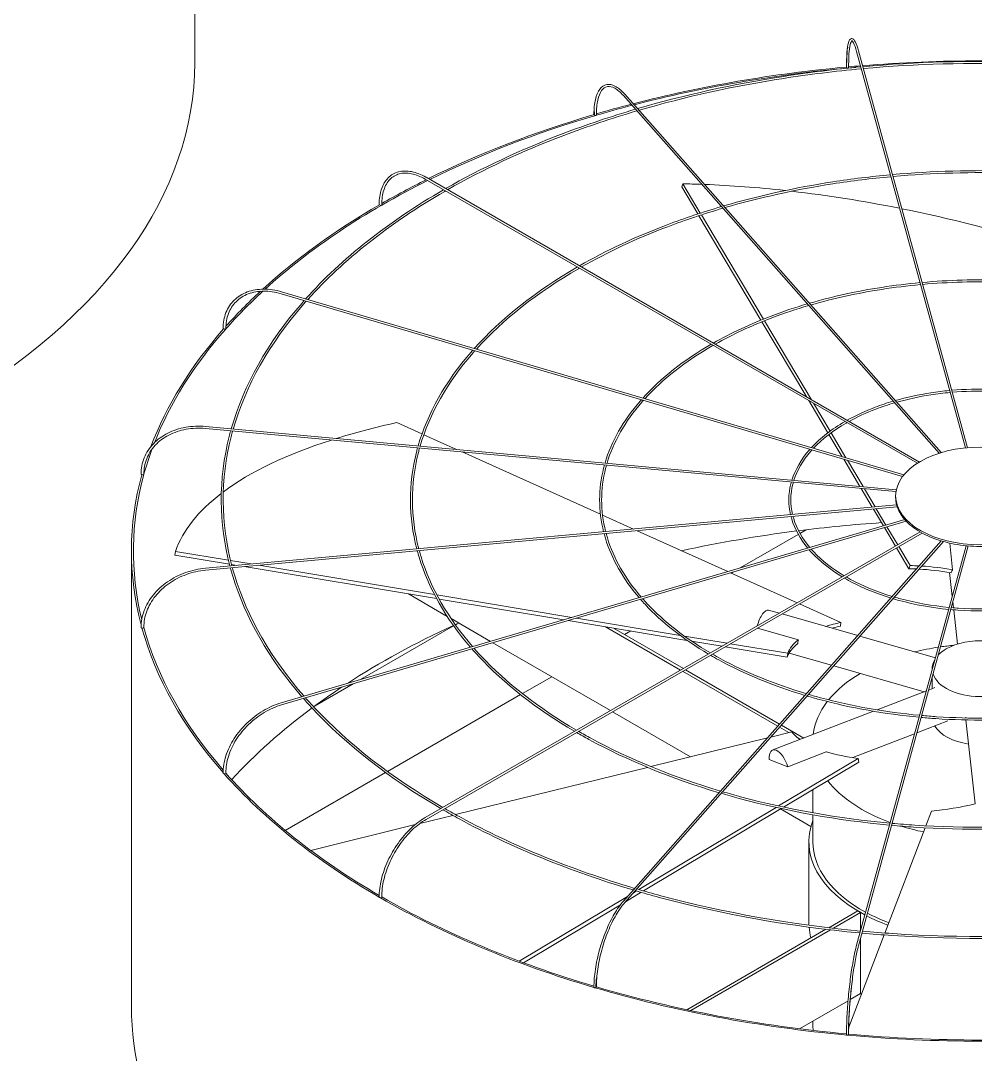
# Model space of a CAD drawing. Header units: millimetres. Extents: x -312439 to 477422, y -331570 to 212570.
# Drawn here: x 398898.2 to 399193, y 92435.9 to 92755.2 of the extents above; entities that cross this region are included whole.
import ezdxf

# ---------------------------------------------------------------- set-up
doc = ezdxf.new("R2010")
doc.units = ezdxf.units.MM

msp = doc.modelspace()

# ---------------------------------------------------------------- linework, layer by layer
at = {"color": 0, "linetype": 'Continuous', "lineweight": 0, "extrusion": (8.40036e-17, 0.816497, 0.57735)}
for p, q in [((398951.919, 92742.164), (398951.919, 92882.904)), ((399190.506, 92623.322), (399156.885, 92745.879)), ((399156.295, 92745.717), (399189.888, 92623.262)), ((399084.287, 92732.075), (399181.786, 92621.597)), ((399084.746, 92732.48), (399182.428, 92621.796)), ((399023.054, 92706.295), (399175.086, 92618.519)), ((399175.677, 92618.885), (399023.36, 92706.825)), ((399102.286, 92703.852), (399102.656, 92704.819)), ((399102.656, 92704.819), (399108.04, 92695.771)), ((399107.249, 92695.512), (399102.286, 92703.852)), ((399126.749, 92662.737), (399107.57, 92694.972)), ((399108.361, 92695.231), (399127.512, 92663.045)), ((399170.507, 92614.408), (398978.576, 92670.869)), ((398978.749, 92671.457), (399170.916, 92614.926)), ((399140.892, 92638.968), (399127.066, 92662.205)), ((399127.829, 92662.512), (399142.332, 92638.137)), ((399147.457, 92627.934), (399141.533, 92637.891)), ((399142.973, 92637.06), (399148.112, 92628.422)), ((399022.097, 92627.571), (399014.339, 92631.063)), ((399168.457, 92609.747), (398955.217, 92629.246)), ((398955.272, 92629.856), (399168.571, 92610.352)), ((399148.427, 92627.894), (399153.008, 92620.195)), ((399032.765, 92622.77), (399022.657, 92627.319)), ((399151.861, 92620.532), (399147.772, 92627.404)), ((399077.194, 92602.774), (399034.48, 92621.998)), ((399157.305, 92611.382), (399152.322, 92619.758)), ((399153.468, 92619.421), (399158.305, 92611.29)), ((399161.142, 92604.934), (399157.692, 92610.731)), ((399158.692, 92610.64), (399162.039, 92605.016)), ((398955.217, 92586.103), (399168.658, 92605.621)), ((399168.355, 92607.913), (399168.355, 92608.413)), ((398955.272, 92585.493), (399168.839, 92605.023)), ((399087.382, 92598.189), (399077.845, 92602.481)), ((399164.559, 92599.192), (399161.489, 92604.35)), ((399162.386, 92604.432), (399165.363, 92599.428)), ((398978.576, 92544.48), (399171.146, 92601.129)), ((398978.749, 92543.893), (399171.606, 92600.626)), ((399165.687, 92598.885), (399169, 92593.317)), ((399023.054, 92509.055), (399175.907, 92597.305)), ((399023.36, 92508.524), (399176.527, 92596.955)), ((399116.54, 92585.066), (399088.518, 92597.678)), ((399120.305, 92586.173), (399138.278, 92596.55)), ((399138.809, 92596.856), (399140.737, 92597.97)), ((399168.296, 92592.91), (399164.882, 92598.648)), ((399182.463, 92594.52), (399084.287, 92483.275)), ((399183.114, 92594.331), (399084.746, 92482.869)), ((399156.295, 92469.633), (399190.148, 92593.038)), ((399156.885, 92469.47), (399190.768, 92592.982)), ((399169.313, 92592.79), (399172.81, 92586.912)), ((399185.963, 92585.637), (399185.051, 92593.846)), ((398932.364, 92450.662), (398932.364, 92591.402)), ((398945.769, 92590.144), (398945.933, 92591.289)), ((398962.624, 92587.338), (398945.769, 92590.144)), ((398945.933, 92591.289), (398962.32, 92588.561)), ((399172.44, 92585.945), (399168.609, 92592.384)), ((398962.977, 92588.452), (398969.332, 92587.394)), ((398964.786, 92586.978), (398963.285, 92587.228)), ((399026.602, 92576.687), (398967.17, 92586.581)), ((398971.716, 92586.997), (399025.92, 92577.973)), ((399172.44, 92585.945), (399172.81, 92586.912)), ((399137.988, 92575.412), (399117.398, 92584.68)), ((399117.578, 92584.599), (399118.05, 92584.872)), ((399185.02, 92584.766), (399185.844, 92577.349)), ((399029.866, 92571.224), (399017.892, 92578.137)), ((399026.676, 92577.847), (399068.392, 92570.902)), ((399065.846, 92570.153), (399027.37, 92576.559)), ((399151.461, 92569.349), (399138.677, 92575.103)), ((399186.028, 92575.702), (399186.232, 92573.861)), ((399043.239, 92563.503), (399031.057, 92570.536)), ((399069.778, 92570.671), (399101.807, 92565.338)), ((399129.11, 92573.174), (399132.456, 92572.218)), ((399133.275, 92571.984), (399156.675, 92565.299)), ((399186.301, 92573.241), (399187.476, 92562.675)), ((399003.119, 92551.7), (399031.866, 92568.298)), ((399032.399, 92568.605), (399032.966, 92568.932)), ((399103.926, 92563.813), (399067.232, 92569.922)), ((399078.748, 92568.005), (399101.953, 92554.607)), ((399102.819, 92555.107), (399081.182, 92567.6)), ((399125.707, 92567.614), (399138.329, 92564.008)), ((399151.296, 92568.204), (399151.461, 92569.349)), ((399084.658, 92565.593), (399086.578, 92566.701)), ((399103.15, 92565.115), (399116.347, 92562.918)), ((399157.327, 92565.113), (399180.659, 92558.447)), ((399080.3, 92542.106), (399043.972, 92563.08)), ((399114.771, 92562.008), (399105.35, 92563.576)), ((399134.882, 92558.659), (399115.722, 92561.849)), ((399117.298, 92562.759), (399135.046, 92559.805)), ((399134.882, 92558.659), (399135.046, 92559.805)), ((399135.447, 92559.866), (399148.571, 92556.117)), ((399102.566, 92554.254), (399131.953, 92537.287)), ((399132.538, 92537.949), (399103.432, 92554.754)), ((399149.224, 92555.93), (399177.179, 92547.944)), ((399179.614, 92555.066), (399179.614, 92554.637)), ((399053.102, 92547.374), (399062.139, 92552.591)), ((399179.614, 92552.322), (399179.614, 92548.881)), ((398988.874, 92543.476), (399000.864, 92550.398)), ((399162.62, 92542.344), (399177.848, 92548.202)), ((399178.558, 92548.475), (399180.503, 92549.223)), ((399011.438, 92523.319), (399052.531, 92547.044)), ((399105.014, 92527.837), (399080.912, 92541.752)), ((399130.396, 92529.949), (399161.493, 92541.91)), ((399174.926, 92535.233), (399184.472, 92538.905)), ((399190.015, 92539.841), (399189.988, 92540.084)), ((399192.963, 92513.327), (399190.083, 92539.227)), ((399136.304, 92535.544), (399129.824, 92533.948)), ((399132.495, 92536.974), (399135.37, 92535.314)), ((399139.998, 92533.642), (399133.079, 92537.637)), ((399128.78, 92533.691), (399092.764, 92524.819)), ((399138.005, 92533.793), (399138.958, 92533.242)), ((399155.099, 92527.606), (399174.216, 92534.959)), ((399135.023, 92524.787), (399146.955, 92529.377)), ((399129.326, 92527.056), (399135.023, 92524.787)), ((399132.234, 92512.649), (399156.825, 92527.369)), ((399157.031, 92526.237), (399133.774, 92512.316)), ((399157.031, 92526.237), (399156.825, 92527.369)), ((398979.885, 92505.102), (399010.858, 92522.984)), ((399091.759, 92524.572), (399032.49, 92509.973)), ((399142.79, 92510.556), (399142.79, 92517.713)), ((399031.617, 92509.758), (399021.424, 92507.247)), ((399089.091, 92486.825), (399131.468, 92512.19)), ((399133.003, 92511.855), (399090.505, 92486.416)), ((399142.204, 92506.365), (399132.852, 92511.764)), ((399142.79, 92501.624), (399142.79, 92509.934)), ((399179.432, 92511.063), (399177.693, 92506.525)), ((399019.978, 92506.891), (398987.718, 92498.944)), ((399177.463, 92505.924), (399165.008, 92473.416)), ((399141.565, 92476.621), (399141.565, 92501.624)), ((399052.148, 92464.711), (399085.548, 92484.704)), ((399089.786, 92485.986), (399084.933, 92483.081)), ((399087.28, 92485.741), (399088.375, 92486.396)), ((399083.359, 92482.139), (399053.44, 92464.23)), ((399156.665, 92480.228), (399147.723, 92475.065)), ((399149.165, 92474.898), (399157.531, 92479.728)), ((399157.531, 92479.728), (399156.665, 92480.228)), ((399157.531, 92479.728), (399157.531, 92474.139)), ((399146.837, 92474.554), (399103.851, 92449.736)), ((399105.119, 92449.468), (399148.275, 92474.384)), ((399164.779, 92472.819), (399153.857, 92444.312)), ((399157.531, 92471.824), (399157.531, 92454.725)), ((399153.662, 92452.491), (399138.692, 92443.848)), ((399157.531, 92454.725), (399154.327, 92452.875)), ((399142.79, 92445.227), (399142.79, 92446.214)), ((399153.179, 92442.542), (399153.077, 92442.274))]:
    msp.add_line(p, q, dxfattribs=at)
at = {"color": 0, "linetype": 'Continuous', "lineweight": 0}
for centre, major_axis, ratio, start_param, end_param in [((398689.693, 92882.904), (-262.225, 0), 0.5773503, 2.0421116, 2.6702774), ((399194.589, 92591.402), (-262.225, 0), 0.5773503, 4.5737285, 4.8518651), ((398689.693, 92742.164), (262.225, 0), 0.5773503, 5.4977871, 6.2831853), ((399194.589, 92591.402), (-262.225, 0), 0.5773503, 4.8709744, 5.1337903), ((399194.589, 92591.402), (-261.613, 0), 0.5773503, 4.8702538, 5.1336735), ((399153.484, 92740.909), (0.306, 0), 0.5773503, 3.1415927, 3.7072911), ((399153.532, 92740.735), (0.306, 0.001), 0.5647458, 3.2969897, 4.867786), ((399153.532, 92740.735), (0.306, 0.001), 0.5647458, 4.867786, 6.2831853), ((399194.589, 92591.402), (-261.613, 0), 0.5773503, 4.8601846, 4.8693633), ((399194.589, 92591.402), (-262.225, 0), 0.5773503, 4.8542575, 4.8684283), ((399194.589, 92591.402), (-261.613, 0), 0.5773503, 5.1364588, 5.1836819), ((399194.589, 92591.402), (-262.225, 0), 0.5773503, 5.1365691, 5.1818933), ((399194.589, 92591.402), (-262.225, 0), 0.5773503, 5.1849758, 5.420347), ((399194.589, 92591.402), (-261.613, 0), 0.5773503, 5.183912, 5.4201653), ((399075.503, 92726.28), (0.306, 0), 0.5773503, 3.1415927, 4.134446), ((399075.642, 92726.123), (0.306, 0.003), 0.5659728, 3.6079382, 5.1787345), ((399075.642, 92726.123), (0.306, 0.003), 0.5659728, 5.1787345, 6.2831853), ((399194.589, 92591.402), (-261.613, 0), 0.5773503, 5.4234857, 5.718128), ((399194.589, 92591.402), (-262.225, 0), 0.5773503, 5.4236595, 5.4949761), ((399194.96, 92549.686), (-236.033, 90.421), 0.5343599, 5.2814302, 5.3074736), ((399194.96, 92549.686), (-236.033, 90.421), 0.5343599, 5.1688261, 5.2776752), ((399194.96, 92549.686), (-236.033, 90.421), 0.5343599, 5.0198116, 5.1604272), ((399194.589, 92591.402), (-262.225, 0), 0.5773503, 5.4989549, 5.7196003), ((399009.168, 92698.455), (0.306, 0), 0.5773503, 3.1415927, 4.450555), ((399009.385, 92698.33), (0.306, 0.004), 0.5683066, 3.9193388, 5.4901351), ((399009.385, 92698.33), (0.306, 0.004), 0.5683066, 5.4901351, 6.2831853), ((399194.96, 92549.686), (-236.033, 90.421), 0.5343599, 4.8289255, 5.0170065), ((399194.589, 92591.402), (-261.613, 0), 0.5773503, 5.7230202, 5.8115447), ((399194.589, 92591.402), (-262.225, 0), 0.5773503, 5.7247725, 5.8068149), ((399194.589, 92591.402), (-262.225, 0), 0.5773503, 5.8129334, 6.0685314), ((399194.589, 92591.402), (-261.613, 0), 0.5773503, 5.8119417, 6.0598961), ((398960.973, 92660.157), (0.306, 0), 0.5773503, 3.1415927, 4.7647143), ((398961.246, 92660.076), (0.306, 0.005), 0.5715189, 4.2314546, 5.8022509), ((398961.246, 92660.076), (0.306, 0.005), 0.5715189, 5.8022509, 6.2831853), ((399194.754, 92549.864), (-250.189, 35.961), 0.3284711, 5.5638228, 5.6785471), ((399194.754, 92549.864), (-250.189, 35.961), 0.3284711, 5.6885713, 5.965771), ((399194.589, 92591.402), (-261.613, 0), 0.5773503, 6.0736106, 6.1250005), ((399194.589, 92591.402), (-262.225, 0), 0.5773503, 6.126925, 6.4343205), ((399194.589, 92591.402), (-261.613, 0), 0.5773503, 6.1262297, 6.4235661), ((398935.636, 92615.134), (0.306, 0), 0.5773503, 3.1415927, 5.0788735), ((398935.938, 92615.107), (0.306, 0.006), 0.5752952, 4.5444916, 6.1152879), ((398935.938, 92615.107), (0.306, 0.006), 0.5752952, 6.1152879, 6.2831853), ((399194.754, 92549.864), (-250.189, 35.961), 0.3284711, 5.9728515, 6.2156373), ((399194.481, 92607.913), (-26.126, 0), 0.5773503, 0, 0.1535113), ((399194.481, 92607.913), (-26.126, 0), 0.5773503, 0.160648, 0.4676706), ((399194.589, 92450.162), (-261.613, 0), 0.5773503, 4.8296672, 4.9289778), ((399194.481, 92607.913), (-26.126, 0), 0.5773503, 0.4748072, 0.7818298), ((399194.589, 92450.162), (-261.613, 0), 0.5773503, 4.9315023, 5.0730373), ((399194.481, 92607.913), (-26.126, 0), 0.5773503, 0.7889665, 1.0959891), ((399194.481, 92607.913), (-26.126, 0), 0.5773503, 1.1031258, 1.4101484), ((399194.481, 92607.913), (-26.126, 0), 0.5773503, 1.417285, 1.7243076), ((399194.96, 92549.686), (56.639, -21.698), 0.5343599, 2.113134, 2.1658809), ((399194.96, 92549.686), (56.639, -21.698), 0.5343599, 1.92896, 2.0989228), ((399194.589, 92548.719), (-56.639, 21.698), 0.5343599, 5.2632147, 5.3074736), ((399194.589, 92548.719), (-56.639, 21.698), 0.5343599, 5.0728277, 5.2488944), ((399127.591, 92567.859), (1.518, 5.315), 0.3621096, 0, 1.5955332), ((398935.636, 92567.795), (0.306, 0), 0.5773503, 3.1415927, 5.3930328), ((399194.589, 92591.402), (-262.225, 0), 0.5773503, 0.15775, 0.4689102), ((398935.938, 92567.823), (0.306, 0.006), 0.5792658, 4.8585762, 6.2831853), ((399194.589, 92591.402), (-261.613, 0), 0.5773503, 0.1573017, 0.4645126), ((399194.589, 92450.162), (-261.613, 0), 0.5773503, 5.3840325, 5.5566031), ((399194.589, 92450.162), (-261.613, 0), 0.5773503, 5.3759613, 5.381266), ((399194.754, 92549.864), (-60.036, 8.629), 0.3284711, 5.5638228, 5.6832782), ((399194.589, 92548.719), (-60.036, 8.629), 0.3284711, 5.5638228, 5.6281345), ((399194.754, 92549.864), (-60.036, 8.629), 0.3284711, 5.9787164, 6.2156373), ((399194.589, 92555.066), (-14.976, 0), 0.5773503, 3.6916997, 5.4977871), ((399194.589, 92548.719), (-60.036, 8.629), 0.3284711, 5.9809914, 6.2156373), ((399194.589, 92532.754), (-51.8, 0), 0.5773503, 4.9668384, 5.1151413), ((399194.589, 92555.066), (-14.976, 0), 0.5773503, 5.4977871, 5.7722245), ((399194.589, 92532.754), (-51.8, 0), 0.5773503, 4.8725497, 4.9536635), ((399194.589, 92555.066), (-14.976, 0), 0.5773503, 5.9253681, 6.3268432), ((399194.589, 92532.754), (-51.8, 0), 0.5773503, 5.5125312, 5.8454489), ((399194.589, 92555.066), (-14.976, 0), 0.5773503, 0.1968015, 2.9056449), ((399194.589, 92450.162), (-261.613, 0), 0.5773503, 5.5668053, 5.6187776), ((399194.589, 92532.754), (-51.8, 0), 0.5773503, 5.864801, 6.2160224), ((399194.589, 92450.162), (-261.613, 0), 0.5773503, 5.6218563, 5.7966666), ((399194.384, 92549.85), (-59.674, -10.853), 0.3443205, 0.1772511, 0.3142745), ((399194.589, 92540.159), (-14.976, 0), 0.5773503, 0.3310244, 1.3226651), ((399132.38, 92524.79), (-1.984, 5.159), 0.4527097, 4.5393785, 7.2340672), ((399194.384, 92549.85), (-59.674, -10.853), 0.3443205, 0.5921448, 0.8290657), ((398960.973, 92522.772), (0.306, 0), 0.5773503, 3.1415927, 5.7071921), ((399194.589, 92591.402), (-262.225, 0), 0.5773503, 0.4717795, 0.7837457), ((398961.246, 92522.853), (0.306, 0.005), 0.5830421, 5.1737369, 6.2831853), ((399194.589, 92591.402), (-261.613, 0), 0.5773503, 0.4715588, 0.781436), ((399194.589, 92532.754), (-51.8, 0), 0.5773503, 0.4237953, 1.0021877), ((399194.219, 92549.658), (-56.425, -22.248), 0.5660586, 1.0925617, 1.3294826), ((399194.589, 92501.624), (-53.025, 0), 0.5773503, 6.0678252, 7.1147249), ((399194.589, 92532.754), (-51.8, 0), 0.5773503, 1.0153625, 1.0203014), ((399194.589, 92532.754), (-51.8, 0), 0.5773503, 1.0757224, 1.2236785), ((399194.589, 92501.624), (51.8, 0), 0.5773503, 3.1415927, 3.9574848), ((399009.168, 92484.474), (0.306, 0), 0.5773503, 3.1415927, 6.0213513), ((399194.589, 92591.402), (-262.225, 0), 0.5773503, 0.7858257, 1.0981183), ((399009.385, 92484.599), (0.306, 0.004), 0.5862544, 5.4898935, 6.2831853), ((399194.589, 92591.402), (-261.613, 0), 0.5773503, 0.7858227, 1.096892), ((399194.589, 92501.624), (-53.025, 0), 0.5773503, 0.8456372, 1.0001122), ((399194.589, 92501.624), (51.8, 0), 0.5773503, 3.9720631, 4.1329788), ((399194.589, 92476.621), (53.025, 0), 0.5773503, 3.1415927, 3.1671433), ((399194.589, 92476.621), (53.025, 0), 0.5773503, 3.1875095, 3.2970925), ((399075.503, 92456.649), (-0.306, 0), 0.5773503, 0, 3.1415927), ((399194.589, 92591.402), (-262.225, 0), 0.5773503, 1.0998851, 1.4125333), ((399075.642, 92456.806), (-0.306, -0.003), 0.5885883, 2.6652649, 3.1415927), ((399194.589, 92591.402), (-261.613, 0), 0.5773503, 1.1000981, 1.4118355), ((399194.589, 92476.621), (53.025, 0), 0.5773503, 3.9385413, 3.9453811), ((399194.589, 92450.662), (262.225, 0), 0.5773503, 3.1415927, 5.4977871), ((399194.589, 92445.227), (51.8, 0), 0.5773503, 3.1415927, 3.2048035), ((399153.484, 92442.02), (-0.306, 0), 0.5773503, 0, 3.1415927), ((399194.589, 92591.402), (-262.225, 0), 0.5773503, 1.4139544, 1.727034), ((399153.532, 92442.195), (-0.306, -0.001), 0.5898153, 2.9827557, 3.1415927), ((399194.589, 92591.402), (-261.613, 0), 0.5773503, 1.41439, 1.726367)]:
    msp.add_ellipse(centre, major_axis=major_axis, ratio=ratio, start_param=start_param, end_param=end_param, dxfattribs=at)
msp.add_ellipse((399194.481, 92608.413), major_axis=(26.126, 0), ratio=0.5773503, dxfattribs=at)
for points, knots in [([(399153.178, 92740.909), (399153.178, 92742.613), (399153.229, 92744.13), (399153.432, 92746.648), (399153.582, 92747.647), (399153.983, 92749.069), (399154.209, 92749.585), (399154.994, 92749.7), (399155.243, 92749.552), (399155.794, 92748.967), (399156.101, 92748.312), (399156.581, 92746.931), (399156.733, 92746.433), (399156.885, 92745.879)], [4.712389, 4.712389, 4.712389, 4.712389, 5.0265482, 5.0265482, 5.3407075, 5.3407075, 5.6548668, 5.6548668, 5.8236028, 5.8236028, 6.1377621, 6.1377621, 6.2831853, 6.2831853, 6.2831853, 6.2831853]), ([(399156.295, 92745.717), (399155.976, 92746.877), (399155.657, 92747.769), (399155.101, 92748.85), (399154.852, 92748.999), (399154.825, 92748.999), (399154.62, 92748.851), (399154.268, 92747.686), (399154.124, 92746.836), (399153.913, 92744.592), (399153.851, 92743.162), (399153.838, 92741.274), (399153.837, 92741.007), (399153.838, 92740.735)], [0, 0, 0, 0, 0.3152669, 0.3152669, 0.6094726, 0.6094726, 0.9267406, 0.9267406, 1.2208373, 1.2208373, 1.5356304, 1.5356304, 1.5863402, 1.5863402, 1.5863402, 1.5863402]), ([(399153.56, 92747.045), (399153.551, 92746.984), (399153.542, 92746.923), (399153.39, 92745.836), (399153.295, 92744.532), (399153.232, 92742.295), (399153.223, 92741.534), (399153.226, 92740.734)], [1.10131175, 1.10131175, 1.10131175, 1.10131175, 1.12076762, 1.12076762, 1.43803566, 1.43803566, 1.5863026, 1.5863026, 1.5863026, 1.5863026]), ([(399230.738, 92740.999), (399223.244, 92741.677), (399215.692, 92742.144), (399191.464, 92742.96), (399174.706, 92742.49), (399158.224, 92740.999)], [5.342386, 5.342386, 5.342386, 5.342386, 5.43953692, 5.43953692, 5.65318828, 5.65318828, 5.65318828, 5.65318828]), ([(399157.604, 92740.942), (399149.598, 92740.205), (399141.657, 92739.228), (399118.23, 92735.603), (399103.068, 92732.255), (399088.661, 92728.043)], [5.65586592, 5.65586592, 5.65586592, 5.65586592, 5.75969853, 5.75969853, 5.96646224, 5.96646224, 5.96646224, 5.96646224]), ([(399157.769, 92740.342), (399149.692, 92739.601), (399141.682, 92738.615), (399118.361, 92734.997), (399103.365, 92731.69), (399089.109, 92727.536)], [5.65539644, 5.65539644, 5.65539644, 5.65539644, 5.76029586, 5.76029586, 5.96514032, 5.96514032, 5.96514032, 5.96514032]), ([(399230.574, 92740.399), (399223.056, 92741.077), (399215.48, 92741.543), (399191.361, 92742.342), (399174.739, 92741.873), (399158.389, 92740.399)], [5.34285963, 5.34285963, 5.34285963, 5.34285963, 5.44045758, 5.44045758, 5.65271466, 5.65271466, 5.65271466, 5.65271466]), ([(399075.197, 92726.28), (399075.197, 92727.996), (399075.347, 92729.545), (399075.944, 92732.171), (399076.388, 92733.249), (399077.569, 92734.834), (399078.318, 92735.339), (399079.958, 92735.624), (399080.818, 92735.451), (399082.631, 92734.53), (399083.596, 92733.744), (399084.62, 92732.622), (399084.683, 92732.552), (399084.746, 92732.48)], [4.712389, 4.712389, 4.712389, 4.712389, 5.0265482, 5.0265482, 5.3407075, 5.3407075, 5.6548668, 5.6548668, 5.9484515, 5.9484515, 6.2626108, 6.2626108, 6.2831853, 6.2831853, 6.2831853, 6.2831853]), ([(399084.287, 92732.075), (399083.372, 92733.111), (399082.464, 92733.877), (399080.781, 92734.799), (399080.016, 92734.955), (399078.674, 92734.72), (399078.077, 92734.326), (399077.05, 92732.927), (399076.633, 92731.922), (399076.081, 92729.419), (399075.941, 92727.929), (399075.947, 92726.222), (399075.948, 92726.174), (399075.948, 92726.126)], [0, 0, 0, 0, 0.3146448, 0.3146448, 0.6289116, 0.6289116, 0.9461796, 0.9461796, 1.2634477, 1.2634477, 1.5772832, 1.5772832, 1.5863402, 1.5863402, 1.5863402, 1.5863402]), ([(399088.013, 92727.853), (399080.339, 92725.593), (399072.881, 92723.088), (399052.649, 92715.4), (399040.472, 92709.692), (399029.395, 92703.341)], [5.96956861, 5.96956861, 5.96956861, 5.96956861, 6.07987049, 6.07987049, 6.27966483, 6.27966483, 6.27966483, 6.27966483]), ([(399088.46, 92727.346), (399080.687, 92725.064), (399073.135, 92722.53), (399052.985, 92714.869), (399040.959, 92709.241), (399030.009, 92702.987)], [5.96825255, 5.96825255, 5.96825255, 5.96825255, 6.08012371, 6.08012371, 6.27780239, 6.27780239, 6.27780239, 6.27780239]), ([(399075.345, 92727.135), (399075.339, 92726.931), (399075.336, 92726.724), (399075.334, 92726.385), (399075.335, 92726.254), (399075.336, 92726.122)], [7.805980691, 7.805980691, 7.805980691, 7.805980691, 7.845140151, 7.845140151, 7.869416781, 7.869416781, 7.869416781, 7.869416781]), ([(399008.862, 92698.455), (399008.862, 92700.18), (399009.098, 92701.776), (399010.032, 92704.555), (399010.73, 92705.738), (399012.529, 92707.559), (399013.627, 92708.195), (399016.095, 92708.846), (399017.462, 92708.863), (399020.327, 92708.294), (399021.826, 92707.706), (399023.333, 92706.841), (399023.347, 92706.833), (399023.36, 92706.825)], [0, 0, 0, 0, 0.3141593, 0.3141593, 0.6283185, 0.6283185, 0.9411039, 0.9411039, 1.2538555, 1.2538555, 1.5680148, 1.5680148, 1.5707963, 1.5707963, 1.5707963, 1.5707963]), ([(399023.054, 92706.295), (399021.616, 92707.125), (399020.184, 92707.686), (399017.485, 92708.221), (399016.218, 92708.196), (399013.967, 92707.582), (399012.98, 92706.995), (399011.358, 92705.301), (399010.722, 92704.193), (399009.877, 92701.545), (399009.669, 92700.008), (399009.691, 92698.334)], [4.712389, 4.712389, 4.712389, 4.712389, 5.029657, 5.029657, 5.3469251, 5.3469251, 5.6641931, 5.6641931, 5.9814611, 5.9814611, 6.2987292, 6.2987292, 6.2987292, 6.2987292]), ([(399166.747, 92707.614), (399160.762, 92707.062), (399154.826, 92706.332), (399137.31, 92703.622), (399125.972, 92701.122), (399115.194, 92697.979)], [5.65618024, 5.65618024, 5.65618024, 5.65618024, 5.75959703, 5.75959703, 5.96555925, 5.96555925, 5.96555925, 5.96555925]), ([(399221.596, 92707.671), (399216.012, 92708.174), (399210.386, 92708.522), (399192.269, 92709.133), (399179.715, 92708.784), (399167.367, 92707.671)], [5.34296141, 5.34296141, 5.34296141, 5.34296141, 5.43938168, 5.43938168, 5.65261288, 5.65261288, 5.65261288, 5.65261288]), ([(399221.431, 92707.071), (399215.824, 92707.574), (399210.174, 92707.92), (399192.166, 92708.515), (399179.748, 92708.167), (399167.531, 92707.071)], [5.34359392, 5.34359392, 5.34359392, 5.34359392, 5.44060854, 5.44060854, 5.65198037, 5.65198037, 5.65198037, 5.65198037]), ([(399166.912, 92707.014), (399160.856, 92706.458), (399154.851, 92705.719), (399137.441, 92703.017), (399126.268, 92700.557), (399115.642, 92697.471)], [5.6555551, 5.6555551, 5.6555551, 5.6555551, 5.760393, 5.760393, 5.9637948, 5.9637948, 5.9637948, 5.9637948]), ([(399114.545, 92697.788), (399108.795, 92696.094), (399103.206, 92694.216), (399088.085, 92688.471), (399078.995, 92684.216), (399070.718, 92679.483)], [5.96969757, 5.96969757, 5.96969757, 5.96969757, 6.07982614, 6.07982614, 6.27841616, 6.27841616, 6.27841616, 6.27841616]), ([(399114.993, 92697.282), (399109.142, 92695.565), (399103.46, 92693.659), (399088.421, 92687.941), (399079.481, 92683.765), (399071.333, 92679.128)], [5.96794353, 5.96794353, 5.96794353, 5.96794353, 6.08016355, 6.08016355, 6.27592849, 6.27592849, 6.27592849, 6.27592849]), ([(399175.887, 92674.298), (399171.924, 92673.931), (399167.993, 92673.446), (399156.387, 92671.652), (399148.869, 92669.999), (399141.719, 92667.923)], [5.65683386, 5.65683386, 5.65683386, 5.65683386, 5.75939254, 5.75939254, 5.96383461, 5.96383461, 5.96383461, 5.96383461]), ([(399176.052, 92673.698), (399172.018, 92673.326), (399168.019, 92672.833), (399156.518, 92671.047), (399149.166, 92669.434), (399142.167, 92667.415)], [5.65589869, 5.65589869, 5.65589869, 5.65589869, 5.76058509, 5.76058509, 5.96118261, 5.96118261, 5.96118261, 5.96118261]), ([(399212.456, 92674.354), (399208.782, 92674.683), (399205.082, 92674.91), (399193.072, 92675.318), (399184.722, 92675.089), (399176.507, 92674.354)], [5.34408303, 5.34408303, 5.34408303, 5.34408303, 5.43906993, 5.43906993, 5.65149126, 5.65149126, 5.65149126, 5.65149126]), ([(399212.291, 92673.754), (399208.594, 92674.082), (399204.87, 92674.309), (399192.969, 92674.7), (399184.755, 92674.472), (399176.671, 92673.754)], [5.34503474, 5.34503474, 5.34503474, 5.34503474, 5.44090812, 5.44090812, 5.65053954, 5.65053954, 5.65053954, 5.65053954]), ([(398960.667, 92660.157), (398960.667, 92661.889), (398960.967, 92663.539), (398962.142, 92666.509), (398963.018, 92667.828), (398965.259, 92669.995), (398966.623, 92670.842), (398969.694, 92671.984), (398971.401, 92672.278), (398974.99, 92672.29), (398976.871, 92672.009), (398978.749, 92671.457)], [4.712389, 4.712389, 4.712389, 4.712389, 5.0265482, 5.0265482, 5.3407075, 5.3407075, 5.6548668, 5.6548668, 5.969026, 5.969026, 6.2831853, 6.2831853, 6.2831853, 6.2831853]), ([(398978.576, 92670.869), (398976.76, 92671.404), (398974.948, 92671.67), (398971.513, 92671.647), (398969.892, 92671.358), (398966.999, 92670.257), (398965.729, 92669.448), (398963.654, 92667.389), (398962.85, 92666.141), (398961.785, 92663.317), (398961.524, 92661.743), (398961.552, 92660.082)], [0, 0, 0, 0, 0.317268, 0.317268, 0.6345361, 0.6345361, 0.9518041, 0.9518041, 1.2690722, 1.2690722, 1.5863402, 1.5863402, 1.5863402, 1.5863402]), ([(398985.717, 92668.769), (398985.492, 92668.514), (398985.268, 92668.258), (398974.428, 92655.789), (398967.03, 92642.634), (398963.195, 92629.132)], [0.31387846, 0.31387846, 0.31387846, 0.31387846, 0.32022171, 0.32022171, 0.6228537, 0.6228537, 0.6228537, 0.6228537]), ([(398986.366, 92668.578), (398986.093, 92668.27), (398985.823, 92667.962), (398974.991, 92655.516), (398967.637, 92642.461), (398963.815, 92629.075)], [0.31209175, 0.31209175, 0.31209175, 0.31209175, 0.31977769, 0.31977769, 0.62202139, 0.62202139, 0.62202139, 0.62202139]), ([(399141.07, 92667.733), (399137.245, 92666.605), (399133.528, 92665.356), (399123.517, 92661.553), (399117.51, 92658.748), (399112.032, 92655.63)], [5.97003164, 5.97003164, 5.97003164, 5.97003164, 6.07973571, 6.07973571, 6.27604568, 6.27604568, 6.27604568, 6.27604568]), ([(399141.517, 92667.226), (399137.593, 92666.076), (399133.781, 92664.798), (399123.853, 92661.023), (399117.997, 92658.297), (399112.648, 92655.275)], [5.96740299, 5.96740299, 5.96740299, 5.96740299, 6.08024114, 6.08024114, 6.27230164, 6.27230164, 6.27230164, 6.27230164]), ([(399037.783, 92653.452), (399037.606, 92653.253), (399037.431, 92653.053), (399029.337, 92643.74), (399023.801, 92633.929), (399020.905, 92623.855)], [0.31368489, 0.31368489, 0.31368489, 0.31368489, 0.32029533, 0.32029533, 0.62093354, 0.62093354, 0.62093354, 0.62093354]), ([(399038.432, 92653.261), (399038.208, 92653.009), (399037.986, 92652.757), (399029.9, 92643.468), (399024.409, 92633.755), (399021.526, 92623.798)], [0.31130083, 0.31130083, 0.31130083, 0.31130083, 0.31970361, 0.31970361, 0.61980435, 0.61980435, 0.61980435, 0.61980435]), ([(399185.027, 92640.981), (399183.087, 92640.799), (399181.162, 92640.561), (399175.464, 92639.682), (399171.767, 92638.877), (399168.245, 92637.867)], [5.65878241, 5.65878241, 5.65878241, 5.65878241, 5.75876753, 5.75876753, 5.95869527, 5.95869527, 5.95869527, 5.95869527]), ([(399185.191, 92640.381), (399183.181, 92640.195), (399181.187, 92639.948), (399175.595, 92639.077), (399172.064, 92638.311), (399168.694, 92637.358)], [5.65692719, 5.65692719, 5.65692719, 5.65692719, 5.76114351, 5.76114351, 5.95335964, 5.95335964, 5.95335964, 5.95335964]), ([(399203.316, 92641.037), (399201.553, 92641.191), (399199.778, 92641.299), (399193.876, 92641.503), (399189.729, 92641.394), (399185.647, 92641.037)], [5.34742678, 5.34742678, 5.34742678, 5.34742678, 5.43812478, 5.43812478, 5.64814751, 5.64814751, 5.64814751, 5.64814751]), ([(399203.151, 92640.436), (399201.365, 92640.591), (399199.566, 92640.697), (399193.774, 92640.885), (399189.762, 92640.777), (399185.811, 92640.436)], [5.34934775, 5.34934775, 5.34934775, 5.34934775, 5.44178794, 5.44178794, 5.64622654, 5.64622654, 5.64622654, 5.64622654]), ([(399089.84, 92638.138), (399089.716, 92637.997), (399089.592, 92637.856), (399084.243, 92631.7), (399080.569, 92625.228), (399078.614, 92618.578)], [0.31344956, 0.31344956, 0.31344956, 0.31344956, 0.32044212, 0.32044212, 0.61727915, 0.61727915, 0.61727915, 0.61727915]), ([(399090.49, 92637.947), (399090.317, 92637.754), (399090.147, 92637.56), (399084.807, 92631.428), (399081.177, 92625.054), (399079.236, 92618.521)], [0.30986952, 0.30986952, 0.30986952, 0.30986952, 0.31955549, 0.31955549, 0.6155298, 0.6155298, 0.6155298, 0.6155298]), ([(399167.595, 92637.677), (399165.696, 92637.116), (399163.85, 92636.495), (399158.95, 92634.635), (399156.026, 92633.28), (399153.348, 92631.777)], [5.97102709, 5.97102709, 5.97102709, 5.97102709, 6.0794509, 6.0794509, 6.26898955, 6.26898955, 6.26898955, 6.26898955]), ([(399168.042, 92637.17), (399166.044, 92636.587), (399164.104, 92635.938), (399159.286, 92634.105), (399156.514, 92632.829), (399153.966, 92631.42)], [5.96578422, 5.96578422, 5.96578422, 5.96578422, 6.08045705, 6.08045705, 6.26142742, 6.26142742, 6.26142742, 6.26142742]), ([(398935.329, 92615.134), (398935.329, 92616.871), (398935.662, 92618.578), (398936.961, 92621.764), (398937.927, 92623.242), (398940.392, 92625.821), (398941.89, 92626.922), (398945.27, 92628.643), (398947.151, 92629.263), (398951.113, 92629.965), (398953.193, 92630.047), (398955.272, 92629.856)], [4.712389, 4.712389, 4.712389, 4.712389, 5.0265482, 5.0265482, 5.3407075, 5.3407075, 5.6548668, 5.6548668, 5.969026, 5.969026, 6.2831853, 6.2831853, 6.2831853, 6.2831853]), ([(398955.217, 92629.246), (398953.201, 92629.431), (398951.187, 92629.348), (398947.363, 92628.66), (398945.554, 92628.054), (398942.323, 92626.384), (398940.901, 92625.319), (398938.582, 92622.84), (398937.686, 92621.426), (398936.501, 92618.388), (398936.213, 92616.764), (398936.244, 92615.112)], [0, 0, 0, 0, 0.317268, 0.317268, 0.6345361, 0.6345361, 0.9518041, 0.9518041, 1.2690722, 1.2690722, 1.5863402, 1.5863402, 1.5863402, 1.5863402]), ([(398963.027, 92628.532), (398962.867, 92627.955), (398962.714, 92627.377), (398959.216, 92613.557), (398959.283, 92600.023), (398962.765, 92586.793)], [0.6273321, 0.6273321, 0.6273321, 0.6273321, 0.64026634, 0.64026634, 0.9362265, 0.9362265, 0.9362265, 0.9362265]), ([(398963.647, 92628.476), (398963.484, 92627.891), (398963.329, 92627.305), (398959.826, 92613.52), (398959.895, 92600.038), (398963.384, 92586.85)], [0.62653255, 0.62653255, 0.62653255, 0.62653255, 0.63973087, 0.63973087, 0.93697289, 0.93697289, 0.93697289, 0.93697289]), ([(399020.736, 92623.255), (399020.611, 92622.804), (399020.492, 92622.352), (399017.879, 92612.027), (399017.911, 92601.937), (399020.47, 92592.07)], [0.62689443, 0.62689443, 0.62689443, 0.62689443, 0.64035432, 0.64035432, 0.93404611, 0.93404611, 0.93404611, 0.93404611]), ([(399021.356, 92623.198), (399021.228, 92622.74), (399021.106, 92622.28), (399018.489, 92611.99), (399018.523, 92601.952), (399021.088, 92592.127)], [0.62582334, 0.62582334, 0.62582334, 0.62582334, 0.63964072, 0.63964072, 0.93502054, 0.93502054, 0.93502054, 0.93502054]), ([(399141.898, 92622.824), (399141.825, 92622.742), (399141.752, 92622.659), (399139.149, 92619.659), (399137.338, 92616.526), (399136.327, 92613.3)], [0.31275087, 0.31275087, 0.31275087, 0.31275087, 0.32087906, 0.32087906, 0.60646372, 0.60646372, 0.60646372, 0.60646372]), ([(399142.548, 92622.633), (399142.427, 92622.498), (399142.307, 92622.363), (399139.714, 92619.388), (399137.947, 92616.353), (399136.952, 92613.243)], [0.30556743, 0.30556743, 0.30556743, 0.30556743, 0.31911145, 0.31911145, 0.60263629, 0.60263629, 0.60263629, 0.60263629]), ([(399078.443, 92617.978), (399078.353, 92617.657), (399078.268, 92617.334), (399076.542, 92610.505), (399076.54, 92603.855), (399078.18, 92597.347)], [0.62618978, 0.62618978, 0.62618978, 0.62618978, 0.64052907, 0.64052907, 0.92987427, 0.92987427, 0.92987427, 0.92987427]), ([(399079.063, 92617.922), (399078.97, 92617.592), (399078.882, 92617.263), (399077.152, 92610.468), (399077.152, 92603.869), (399078.797, 92597.404)], [0.62457061, 0.62457061, 0.62457061, 0.62457061, 0.6394598, 0.6394598, 0.93127617, 0.93127617, 0.93127617, 0.93127617]), ([(399136.149, 92612.701), (399136.095, 92612.509), (399136.044, 92612.317), (399135.204, 92608.983), (399135.17, 92605.773), (399135.895, 92602.625)], [0.62410482, 0.62410482, 0.62410482, 0.62410482, 0.64104385, 0.64104385, 0.91753144, 0.91753144, 0.91753144, 0.91753144]), ([(399136.77, 92612.645), (399136.713, 92612.445), (399136.658, 92612.246), (399135.815, 92608.945), (399135.782, 92605.786), (399136.511, 92602.681)], [0.62079185, 0.62079185, 0.62079185, 0.62079185, 0.63891194, 0.63891194, 0.91997787, 0.91997787, 0.91997787, 0.91997787]), ([(399136.661, 92602.08), (399136.73, 92601.822), (399136.804, 92601.564), (399137.821, 92598.268), (399139.492, 92595.298), (399141.843, 92592.509)], [0.93813971, 0.93813971, 0.93813971, 0.93813971, 0.96156851, 0.96156851, 1.23828559, 1.23828559, 1.23828559, 1.23828559]), ([(399136.043, 92602.024), (399136.112, 92601.759), (399136.186, 92601.496), (399137.201, 92598.144), (399138.869, 92595.136), (399141.202, 92592.321)], [0.93516687, 0.93516687, 0.93516687, 0.93516687, 0.95843835, 0.95843835, 1.2316048, 1.2316048, 1.2316048, 1.2316048]), ([(399078.336, 92596.747), (399078.459, 92596.288), (399078.59, 92595.83), (399080.667, 92588.998), (399084.186, 92582.793), (399089.136, 92577.004)], [0.93878416, 0.93878416, 0.93878416, 0.93878416, 0.9592157, 0.9592157, 1.24402203, 1.24402203, 1.24402203, 1.24402203]), ([(399078.955, 92596.803), (399079.077, 92596.35), (399079.208, 92595.898), (399081.287, 92589.124), (399084.81, 92582.956), (399089.781, 92577.194)], [0.94031776, 0.94031776, 0.94031776, 0.94031776, 0.96078603, 0.96078603, 1.24747633, 1.24747633, 1.24747633, 1.24747633]), ([(399020.629, 92591.47), (399020.805, 92590.816), (399020.993, 92590.164), (399024.133, 92579.854), (399029.504, 92570.45), (399037.076, 92561.689)], [0.94000678, 0.94000678, 0.94000678, 0.94000678, 0.95947637, 0.95947637, 1.24820492, 1.24820492, 1.24820492, 1.24820492]), ([(399021.248, 92591.526), (399021.424, 92590.879), (399021.611, 92590.232), (399024.753, 92579.979), (399030.129, 92570.614), (399037.722, 92561.879)], [0.94103976, 0.94103976, 0.94103976, 0.94103976, 0.9605244, 0.9605244, 1.25053309, 1.25053309, 1.25053309, 1.25053309]), ([(399141.635, 92591.81), (399141.881, 92591.525), (399142.134, 92591.242), (399144.94, 92588.21), (399148.135, 92585.666), (399151.86, 92583.421)], [1.24820371, 1.24820371, 1.24820371, 1.24820371, 1.27608724, 1.27608724, 1.54927756, 1.54927756, 1.54927756, 1.54927756]), ([(399142.281, 92592), (399142.534, 92591.712), (399142.794, 92591.427), (399145.592, 92588.46), (399148.766, 92585.971), (399152.467, 92583.772)], [1.2552022, 1.2552022, 1.2552022, 1.2552022, 1.28394226, 1.28394226, 1.55644282, 1.55644282, 1.55644282, 1.55644282]), ([(398935.329, 92567.795), (398935.329, 92569.531), (398935.662, 92571.295), (398936.956, 92574.706), (398937.917, 92576.351), (398940.369, 92579.366), (398941.861, 92580.735), (398945.228, 92583.065), (398947.104, 92584.027), (398951.059, 92585.451), (398953.137, 92585.913), (398955.217, 92586.103)], [4.712389, 4.712389, 4.712389, 4.712389, 5.0265482, 5.0265482, 5.3407075, 5.3407075, 5.6548668, 5.6548668, 5.969026, 5.969026, 6.2831853, 6.2831853, 6.2831853, 6.2831853]), ([(398962.926, 92586.193), (398963.155, 92585.349), (398963.397, 92584.506), (398967.601, 92570.717), (398974.827, 92558.113), (398985.025, 92546.377)], [0.94070481, 0.94070481, 0.94070481, 0.94070481, 0.95960699, 0.95960699, 1.25038008, 1.25038008, 1.25038008, 1.25038008]), ([(398963.545, 92586.25), (398963.773, 92585.411), (398964.016, 92584.574), (398968.221, 92570.843), (398975.452, 92558.277), (398985.671, 92546.567)], [0.94148414, 0.94148414, 0.94148414, 0.94148414, 0.96039344, 0.96039344, 1.25213605, 1.25213605, 1.25213605, 1.25213605]), ([(398955.272, 92585.493), (398953.257, 92585.309), (398951.241, 92584.858), (398947.41, 92583.468), (398945.596, 92582.529), (398942.352, 92580.258), (398940.923, 92578.927), (398938.592, 92576.009), (398937.69, 92574.423), (398936.501, 92571.155), (398936.213, 92569.474), (398936.244, 92567.828)], [6.2831853, 6.2831853, 6.2831853, 6.2831853, 6.6004533, 6.6004533, 6.9177214, 6.9177214, 7.2349894, 7.2349894, 7.5522575, 7.5522575, 7.8695255, 7.8695255, 7.8695255, 7.8695255]), ([(399152.464, 92583.062), (399152.913, 92582.799), (399153.37, 92582.541), (399157.733, 92580.147), (399162.138, 92578.319), (399166.886, 92576.869)], [1.5639266, 1.5639266, 1.5639266, 1.5639266, 1.59638594, 1.59638594, 1.86940636, 1.86940636, 1.86940636, 1.86940636]), ([(399153.075, 92583.415), (399153.521, 92583.158), (399153.974, 92582.905), (399158.29, 92580.572), (399162.642, 92578.788), (399167.331, 92577.373)], [1.5712561, 1.5712561, 1.5712561, 1.5712561, 1.60358263, 1.60358263, 1.87454698, 1.87454698, 1.87454698, 1.87454698]), ([(399185.463, 92584.692), (399185.568, 92584.966), (399185.708, 92585.244), (399185.908, 92585.556), (399185.936, 92585.596), (399185.963, 92585.637)], [0, 0, 0, 0, 1.7008868, 1.7008868, 1.9577529, 1.9577529, 1.9577529, 1.9577529]), ([(399090.224, 92576.686), (399090.683, 92576.164), (399091.154, 92575.646), (399096.857, 92569.57), (399103.447, 92564.43), (399111.152, 92559.918)], [1.2559207, 1.2559207, 1.2559207, 1.2559207, 1.28197401, 1.28197401, 1.56361702, 1.56361702, 1.56361702, 1.56361702]), ([(399167.531, 92576.674), (399168.153, 92576.49), (399168.78, 92576.312), (399174.279, 92574.822), (399179.456, 92573.889), (399184.755, 92573.378)], [1.88173801, 1.88173801, 1.88173801, 1.88173801, 1.91726722, 1.91726722, 2.19052772, 2.19052772, 2.19052772, 2.19052772]), ([(399167.978, 92577.181), (399168.6, 92576.999), (399169.228, 92576.823), (399174.64, 92575.377), (399179.721, 92574.474), (399184.919, 92573.977)], [1.88697171, 1.88697171, 1.88697171, 1.88697171, 1.922693, 1.922693, 2.19235404, 2.19235404, 2.19235404, 2.19235404]), ([(399089.576, 92576.495), (399090.029, 92575.976), (399090.494, 92575.46), (399096.204, 92569.319), (399102.815, 92564.125), (399110.542, 92559.566)], [1.2523872, 1.2523872, 1.2523872, 1.2523872, 1.27803342, 1.27803342, 1.55997281, 1.55997281, 1.55997281, 1.55997281]), ([(399185.539, 92573.92), (399186.29, 92573.853), (399187.043, 92573.795), (399192.989, 92573.401), (399198.26, 92573.46), (399203.424, 92573.92)], [2.2030547, 2.2030547, 2.2030547, 2.2030547, 2.24193573, 2.24193573, 2.50933428, 2.50933428, 2.50933428, 2.50933428]), ([(399185.374, 92573.32), (399186.09, 92573.256), (399186.808, 92573.199), (399192.862, 92572.784), (399198.281, 92572.841), (399203.588, 92573.32)], [2.20116261, 2.20116261, 2.20116261, 2.20116261, 2.23802396, 2.23802396, 2.51122637, 2.51122637, 2.51122637, 2.51122637]), ([(399138.329, 92564.008), (399138.318, 92563.955), (399138.306, 92563.901), (399138.224, 92563.495), (399138.164, 92563.151), (399138.117, 92562.826)], [52.4705624, 52.4705624, 52.4705624, 52.4705624, 52.7274285, 52.7274285, 54.4283153, 54.4283153, 54.4283153, 54.4283153]), ([(399037.518, 92561.181), (399038.178, 92560.428), (399038.854, 92559.68), (399047.469, 92550.429), (399057.496, 92542.584), (399069.227, 92535.713)], [1.25379638, 1.25379638, 1.25379638, 1.25379638, 1.27868669, 1.27868669, 1.5635663, 1.5635663, 1.5635663, 1.5635663]), ([(399038.166, 92561.372), (399038.832, 92560.616), (399039.515, 92559.865), (399048.121, 92550.68), (399058.129, 92542.89), (399069.838, 92536.066)], [1.25615972, 1.25615972, 1.25615972, 1.25615972, 1.28131662, 1.28131662, 1.56600951, 1.56600951, 1.56600951, 1.56600951]), ([(399111.15, 92559.21), (399112.002, 92558.715), (399112.867, 92558.227), (399121.681, 92553.41), (399130.668, 92549.718), (399140.359, 92546.811)], [1.56734097, 1.56734097, 1.56734097, 1.56734097, 1.5981909, 1.5981909, 1.87714164, 1.87714164, 1.87714164, 1.87714164]), ([(399111.762, 92559.563), (399112.61, 92559.074), (399113.471, 92558.592), (399122.239, 92553.835), (399131.173, 92550.187), (399140.806, 92547.317)], [1.57102631, 1.57102631, 1.57102631, 1.57102631, 1.60180119, 1.60180119, 1.87974458, 1.87974458, 1.87974458, 1.87974458]), ([(398985.468, 92545.869), (398986.332, 92544.885), (398987.217, 92543.907), (398998.735, 92531.548), (399012.184, 92521.051), (399027.923, 92511.866)], [1.25457919, 1.25457919, 1.25457919, 1.25457919, 1.27901417, 1.27901417, 1.56542833, 1.56542833, 1.56542833, 1.56542833]), ([(398986.116, 92546.06), (398986.986, 92545.073), (398987.878, 92544.093), (398999.388, 92531.8), (399012.817, 92521.357), (399028.534, 92512.219)], [1.25635494, 1.25635494, 1.25635494, 1.25635494, 1.28098769, 1.28098769, 1.56726607, 1.56726607, 1.56726607, 1.56726607]), ([(399141.006, 92546.619), (399142.236, 92546.255), (399143.478, 92545.905), (399154.522, 92542.922), (399164.948, 92541.063), (399175.615, 92540.061)], [1.88333864, 1.88333864, 1.88333864, 1.88333864, 1.91863403, 1.91863403, 2.19480098, 2.19480098, 2.19480098, 2.19480098]), ([(399141.453, 92547.125), (399142.684, 92546.764), (399143.926, 92546.416), (399154.883, 92543.477), (399165.212, 92541.648), (399175.78, 92540.66)], [1.88596498, 1.88596498, 1.88596498, 1.88596498, 1.92135596, 1.92135596, 2.19572889, 2.19572889, 2.19572889, 2.19572889]), ([(398960.667, 92522.772), (398960.667, 92524.505), (398960.966, 92526.32), (398962.129, 92529.94), (398962.992, 92531.745), (398965.196, 92535.175), (398966.538, 92536.798), (398969.569, 92539.708), (398971.258, 92540.993), (398974.823, 92543.104), (398976.698, 92543.928), (398978.576, 92544.48)], [4.712389, 4.712389, 4.712389, 4.712389, 5.0265482, 5.0265482, 5.3407075, 5.3407075, 5.6548668, 5.6548668, 5.969026, 5.969026, 6.2831853, 6.2831853, 6.2831853, 6.2831853]), ([(398978.749, 92543.893), (398976.933, 92543.359), (398975.115, 92542.557), (398971.656, 92540.499), (398970.016, 92539.243), (398967.083, 92536.401), (398965.79, 92534.817), (398963.679, 92531.481), (398962.862, 92529.73), (398961.785, 92526.24), (398961.524, 92524.502), (398961.552, 92522.858)], [6.2831853, 6.2831853, 6.2831853, 6.2831853, 6.6004533, 6.6004533, 6.9177214, 6.9177214, 7.2349894, 7.2349894, 7.5522575, 7.5522575, 7.8695255, 7.8695255, 7.8695255, 7.8695255]), ([(399176.234, 92540.003), (399177.737, 92539.867), (399179.244, 92539.747), (399191.375, 92538.923), (399202.165, 92539.044), (399212.728, 92540.003)], [2.20014358, 2.20014358, 2.20014358, 2.20014358, 2.23901367, 2.23901367, 2.5122454, 2.5122454, 2.5122454, 2.5122454]), ([(399176.399, 92540.603), (399177.937, 92540.465), (399179.479, 92540.343), (399191.502, 92539.54), (399202.143, 92539.663), (399212.563, 92540.603)], [2.20108803, 2.20108803, 2.20108803, 2.20108803, 2.24097619, 2.24097619, 2.51130095, 2.51130095, 2.51130095, 2.51130095]), ([(399069.837, 92535.358), (399071.091, 92534.63), (399072.364, 92533.914), (399085.629, 92526.672), (399099.198, 92521.116), (399113.834, 92516.755)], [1.56848817, 1.56848817, 1.56848817, 1.56848817, 1.5987935, 1.5987935, 1.87973748, 1.87973748, 1.87973748, 1.87973748]), ([(399070.449, 92535.711), (399071.699, 92534.989), (399072.969, 92534.279), (399086.187, 92527.098), (399099.703, 92521.586), (399114.281, 92517.261)], [1.57094967, 1.57094967, 1.57094967, 1.57094967, 1.60120298, 1.60120298, 1.88148008, 1.88148008, 1.88148008, 1.88148008]), ([(399114.481, 92516.563), (399116.32, 92516.021), (399118.175, 92515.497), (399134.764, 92511.022), (399150.439, 92508.237), (399166.475, 92506.744)], [1.8838758, 1.8838758, 1.8838758, 1.8838758, 1.91908947, 1.91908947, 2.1962344, 2.1962344, 2.1962344, 2.1962344]), ([(399114.929, 92517.07), (399116.767, 92516.53), (399118.623, 92516.009), (399135.126, 92511.578), (399150.704, 92508.822), (399166.64, 92507.343)], [1.88562881, 1.88562881, 1.88562881, 1.88562881, 1.92090607, 1.92090607, 2.19685631, 2.19685631, 2.19685631, 2.19685631]), ([(399028.533, 92511.511), (399030.186, 92510.554), (399031.864, 92509.61), (399049.579, 92499.946), (399067.734, 92492.525), (399087.317, 92486.708)], [1.56912341, 1.56912341, 1.56912341, 1.56912341, 1.59909496, 1.59909496, 1.88107719, 1.88107719, 1.88107719, 1.88107719]), ([(399029.146, 92511.865), (399030.795, 92510.913), (399032.469, 92509.975), (399050.137, 92500.371), (399068.239, 92492.995), (399087.764, 92487.215)], [1.57097144, 1.57097144, 1.57097144, 1.57097144, 1.60090305, 1.60090305, 1.88238695, 1.88238695, 1.88238695, 1.88238695]), ([(399008.862, 92484.474), (399008.862, 92486.199), (399009.098, 92488.054), (399010.017, 92491.85), (399010.699, 92493.789), (399012.443, 92497.568), (399013.505, 92499.406), (399015.905, 92502.806), (399017.244, 92504.367), (399020.071, 92507.06), (399021.559, 92508.192), (399023.054, 92509.055)], [0, 0, 0, 0, 0.3141593, 0.3141593, 0.6283185, 0.6283185, 0.9424778, 0.9424778, 1.2566371, 1.2566371, 1.5707963, 1.5707963, 1.5707963, 1.5707963]), ([(399023.36, 92508.524), (399021.922, 92507.694), (399020.479, 92506.595), (399017.732, 92503.968), (399016.429, 92502.44), (399014.096, 92499.111), (399013.067, 92497.309), (399011.386, 92493.614), (399010.735, 92491.722), (399009.876, 92488.039), (399009.669, 92486.25), (399009.691, 92484.603)], [4.712389, 4.712389, 4.712389, 4.712389, 5.029657, 5.029657, 5.3469251, 5.3469251, 5.6641931, 5.6641931, 5.9814611, 5.9814611, 6.2987292, 6.2987292, 6.2987292, 6.2987292]), ([(399167.095, 92506.687), (399169.384, 92506.478), (399171.68, 92506.296), (399189.888, 92505.062), (399206.048, 92505.246), (399221.868, 92506.687)], [2.19980176, 2.19980176, 2.19980176, 2.19980176, 2.23934285, 2.23934285, 2.51258722, 2.51258722, 2.51258722, 2.51258722]), ([(399167.259, 92507.287), (399169.583, 92507.076), (399171.915, 92506.892), (399190.015, 92505.679), (399206.027, 92505.865), (399221.703, 92507.287)], [2.20043103, 2.20043103, 2.20043103, 2.20043103, 2.24065263, 2.24065263, 2.51195795, 2.51195795, 2.51195795, 2.51195795]), ([(399087.965, 92486.517), (399090.409, 92485.796), (399092.874, 92485.101), (399115.008, 92479.134), (399135.932, 92475.423), (399157.338, 92473.438)], [1.88418355, 1.88418355, 1.88418355, 1.88418355, 1.91931715, 1.91931715, 2.19696607, 2.19696607, 2.19696607, 2.19696607]), ([(399088.412, 92487.024), (399090.856, 92486.305), (399093.322, 92485.612), (399115.369, 92479.689), (399136.197, 92476.007), (399157.503, 92474.038)], [1.88549918, 1.88549918, 1.88549918, 1.88549918, 1.92068034, 1.92068034, 2.19743376, 2.19743376, 2.19743376, 2.19743376]), ([(399075.197, 92456.649), (399075.197, 92458.364), (399075.348, 92460.245), (399075.935, 92464.161), (399076.371, 92466.196), (399077.487, 92470.223), (399078.167, 92472.214), (399079.703, 92475.964), (399080.561, 92477.721), (399082.372, 92480.832), (399083.326, 92482.186), (399084.287, 92483.275)], [4.712389, 4.712389, 4.712389, 4.712389, 5.0265482, 5.0265482, 5.3407075, 5.3407075, 5.6548668, 5.6548668, 5.969026, 5.969026, 6.2831853, 6.2831853, 6.2831853, 6.2831853]), ([(399084.746, 92482.869), (399083.832, 92481.834), (399082.911, 92480.529), (399081.15, 92477.503), (399080.31, 92475.779), (399078.806, 92472.093), (399078.141, 92470.132), (399077.054, 92466.171), (399076.632, 92464.173), (399076.073, 92460.341), (399075.936, 92458.508), (399075.948, 92456.838), (399075.948, 92456.823), (399075.948, 92456.809)], [0, 0, 0, 0, 0.3146448, 0.3146448, 0.6317673, 0.6317673, 0.9490354, 0.9490354, 1.2663034, 1.2663034, 1.5835715, 1.5835715, 1.5863402, 1.5863402, 1.5863402, 1.5863402]), ([(399157.958, 92473.381), (399161.033, 92473.101), (399164.117, 92472.856), (399188.399, 92471.213), (399209.929, 92471.46), (399231.005, 92473.381)], [2.19964371, 2.19964371, 2.19964371, 2.19964371, 2.23950729, 2.23950729, 2.51274527, 2.51274527, 2.51274527, 2.51274527]), ([(399158.123, 92473.981), (399161.232, 92473.698), (399164.352, 92473.452), (399188.527, 92471.83), (399209.908, 92472.079), (399230.84, 92473.981)], [2.20011555, 2.20011555, 2.20011555, 2.20011555, 2.24049017, 2.24049017, 2.51227343, 2.51227343, 2.51227343, 2.51227343]), ([(399153.178, 92442.02), (399153.178, 92443.724), (399153.23, 92445.614), (399153.431, 92449.584), (399153.581, 92451.664), (399153.964, 92455.813), (399154.197, 92457.881), (399154.725, 92461.803), (399155.019, 92463.658), (399155.64, 92466.974), (399155.966, 92468.436), (399156.295, 92469.633)], [4.712389, 4.712389, 4.712389, 4.712389, 5.0265482, 5.0265482, 5.3407075, 5.3407075, 5.6548668, 5.6548668, 5.969026, 5.969026, 6.2831853, 6.2831853, 6.2831853, 6.2831853]), ([(399156.885, 92469.47), (399156.567, 92468.31), (399156.247, 92466.88), (399155.636, 92463.614), (399155.346, 92461.776), (399154.825, 92457.888), (399154.595, 92455.837), (399154.22, 92451.728), (399154.074, 92449.669), (399153.881, 92445.752), (399153.834, 92443.893), (399153.838, 92442.217), (399153.838, 92442.206), (399153.838, 92442.196)], [0, 0, 0, 0, 0.3152669, 0.3152669, 0.6325349, 0.6325349, 0.949803, 0.949803, 1.267071, 1.267071, 1.584339, 1.584339, 1.5863402, 1.5863402, 1.5863402, 1.5863402]), ([(399153.79, 92442.02), (399153.79, 92443.711), (399153.842, 92445.592), (399154.042, 92449.544), (399154.191, 92451.616), (399154.507, 92455.031), (399154.649, 92456.378), (399154.806, 92457.693)], [4.71238898, 4.71238898, 4.71238898, 4.71238898, 5.02654825, 5.02654825, 5.34070751, 5.34070751, 5.54584713, 5.54584713, 5.54584713, 5.54584713])]:
    msp.add_open_spline(points, degree=3, knots=knots, dxfattribs=at)
for points in [[(399028.781, 92702.988), (399011.685, 92693.114), (398997.252, 92681.698), (398986.166, 92669.275)], [(399029.117, 92702.474), (399012.154, 92692.681), (398997.831, 92681.373), (398986.817, 92669.084)], [(399029.394, 92702.634), (399029.302, 92702.581), (399029.209, 92702.528), (399029.117, 92702.474)], [(399070.105, 92679.13), (399057.334, 92671.755), (399046.541, 92663.233), (399038.233, 92653.958)], [(399070.717, 92678.776), (399070.621, 92678.721), (399070.526, 92678.666), (399070.43, 92678.611)], [(399070.43, 92678.611), (399057.798, 92671.318), (399047.119, 92662.905), (399038.884, 92653.767)], [(399111.418, 92655.278), (399102.973, 92650.4), (399095.821, 92644.771), (399090.292, 92638.644)], [(399111.743, 92654.759), (399103.438, 92649.963), (399096.4, 92644.444), (399090.945, 92638.452)], [(399112.031, 92654.924), (399111.935, 92654.869), (399111.839, 92654.814), (399111.743, 92654.759)], [(399152.731, 92631.426), (399148.612, 92629.046), (399145.102, 92626.309), (399142.354, 92623.329)], [(399153.056, 92630.906), (399149.078, 92628.609), (399145.683, 92625.981), (399143.011, 92623.135)], [(399153.344, 92631.072), (399153.248, 92631.017), (399153.152, 92630.962), (399153.056, 92630.906)], [(399075.809, 92456.649), (399075.809, 92457.589), (399075.855, 92458.583), (399075.947, 92459.615)]]:
    msp.add_open_spline(points, degree=3, dxfattribs=at)

doc.saveas('drawing.dxf')
